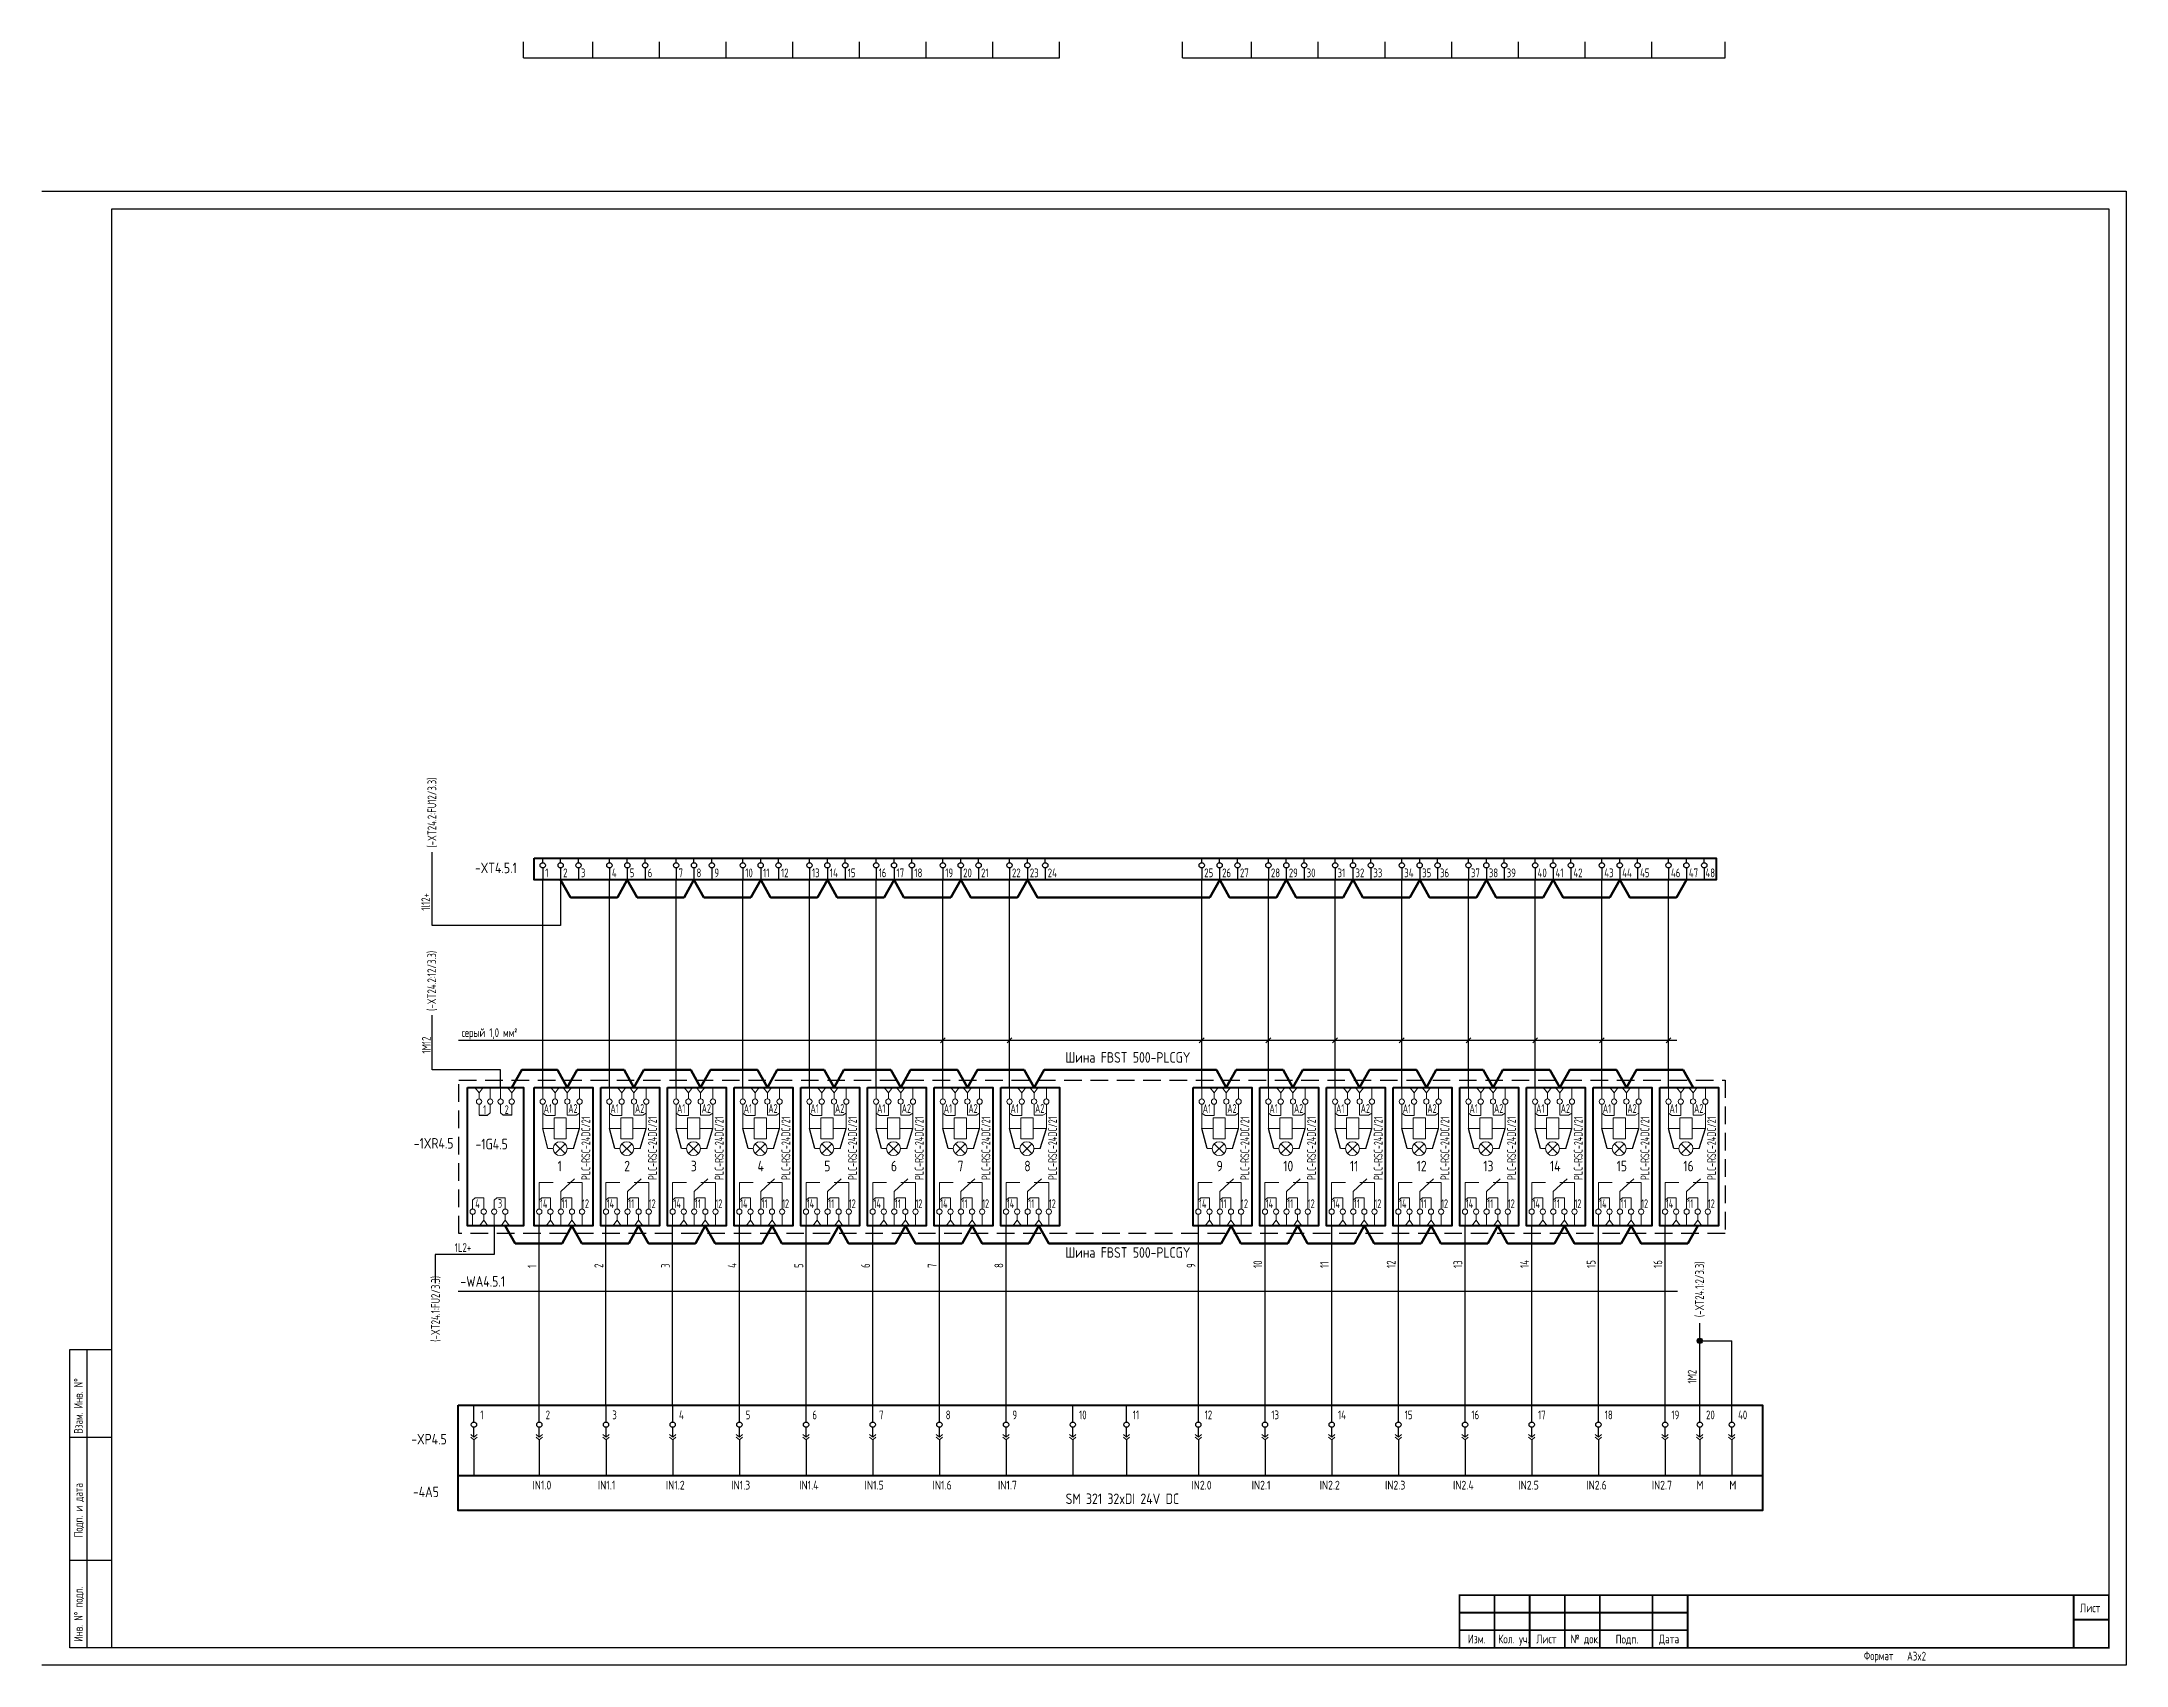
# Model space of a CAD drawing. Header units: millimetres. Extents: x 10557 to 11151, y 1581 to 2043.
import ezdxf
from ezdxf.enums import TextEntityAlignment as Align

# ---------------------------------------------------------------- set-up
doc = ezdxf.new("R2010")
doc.units = ezdxf.units.MM
for name, pattern in [('DASHED2', [0.375, 0.25, -0.125]), ('K5LT32768', [0]), ('K5LT_THIN', [0])]:
    doc.linetypes.add(name, pattern=pattern)
for name, color, linetype in [('КИА_МАРКИРОВКА', 2, 'Continuous'), ('КИА_НАКЛЕЙКИ', 1, 'Continuous'), ('ФОРМАТ', 7, 'Continuous')]:
    doc.layers.add(name, color=color, linetype=linetype)
doc.styles.add('GOST-A 3-1', font='', dxfattribs={"height": 3})
doc.styles.add('GOSTA-2.5-1', font='', dxfattribs={"width": 0.9, "height": 2.5})
doc.styles.add('ROMAND0-100', font='romand.shx')
doc.styles.add('ROMANS0-60', font='romans.shx', dxfattribs={"width": 0.6})
doc.styles.add('ROMANS0-70', font='romans.shx', dxfattribs={"width": 0.7})
doc.styles.get('GOST-A 3-1').set_extended_font_data('GOST type A')
doc.styles.get('GOSTA-2.5-1').set_extended_font_data('GOST Type AU')

# ---------------------------------------------------------------- blocks, each defined once
blk = doc.blocks.new('A$C66DD7B38')
for p, q in [((4.5, 25.21), (4.5, 30)), ((23.13, 25.21), (23.13, 30)), ((42.13, 25.21), (42.13, 30)), ((61.13, 25.21), (61.13, 30)), ((80.13, 25.21), (80.13, 30)), ((99.13, 25.21), (99.13, 30)), ((118.13, 25.21), (118.13, 30)), ((137.13, 25.21), (137.13, 30)), ((156.13, 25.21), (156.13, 30)), ((175.13, 25.21), (175.13, 30)), ((190.43, 25.21), (190.43, 30)), ((210.91, 25.21), (210.91, 30)), ((229.91, 25.21), (229.91, 30)), ((248.91, 25.21), (248.91, 30)), ((267.91, 25.21), (267.91, 30)), ((286.91, 25.21), (286.91, 30)), ((305.91, 25.21), (305.91, 30)), ((324.91, 25.21), (324.91, 30)), ((343.91, 25.21), (343.91, 30)), ((353.79, 25.21), (353.79, 30)), ((4.5, 20.89), (4.5, 23.71)), ((4.5, 20.14), (4.5, 9.97)), ((23.13, 20.89), (23.13, 23.71)), ((23.13, 20.14), (23.13, 9.97)), ((42.13, 20.89), (42.13, 23.71)), ((42.13, 20.14), (42.13, 9.97)), ((61.13, 20.89), (61.13, 23.71)), ((61.13, 20.14), (61.13, 9.97)), ((80.13, 20.89), (80.13, 23.71)), ((80.13, 20.14), (80.13, 9.97)), ((99.13, 20.89), (99.13, 23.71)), ((99.13, 20.14), (99.13, 9.97)), ((118.13, 20.89), (118.13, 23.71)), ((118.13, 20.14), (118.13, 9.97)), ((137.13, 20.89), (137.13, 23.71)), ((137.13, 20.14), (137.13, 9.97)), ((156.13, 20.89), (156.13, 23.71)), ((156.13, 20.14), (156.13, 9.97)), ((175.13, 20.89), (175.13, 23.71)), ((175.13, 20.14), (175.13, 9.97)), ((190.43, 20.89), (190.43, 23.71)), ((190.43, 20.14), (190.43, 9.97)), ((210.91, 20.89), (210.91, 23.71)), ((210.91, 20.14), (210.91, 9.97)), ((229.91, 20.89), (229.91, 23.71)), ((229.91, 20.14), (229.91, 9.97)), ((248.91, 20.89), (248.91, 23.71)), ((248.91, 20.14), (248.91, 9.97)), ((267.91, 20.89), (267.91, 23.71)), ((267.91, 20.14), (267.91, 9.97)), ((286.91, 20.89), (286.91, 23.71)), ((286.91, 20.14), (286.91, 9.97)), ((305.91, 20.89), (305.91, 23.71)), ((305.91, 20.14), (305.91, 9.97)), ((324.91, 20.89), (324.91, 23.71)), ((324.91, 20.14), (324.91, 9.97)), ((343.91, 20.89), (343.91, 23.71)), ((343.91, 20.14), (343.91, 9.97)), ((353.79, 20.89), (353.79, 23.71)), ((353.79, 20.14), (353.79, 9.97))]:
    blk.add_line(p, q)
at = {"color": 0}
for p, q in [((362.91, 25.21), (362.91, 30)), ((362.91, 20.89), (362.91, 23.71)), ((362.91, 20.14), (362.91, 9.97))]:
    blk.add_line(p, q, dxfattribs=at)
at = {"lineweight": 18}
for p, q in [((4.5, 20.89), (3.61, 21.63)), ((4.5, 20.14), (3.61, 20.89)), ((4.5, 20.89), (5.39, 21.63)), ((4.5, 20.14), (5.39, 20.89)), ((23.13, 20.89), (22.24, 21.63)), ((23.13, 20.14), (22.24, 20.89)), ((23.13, 20.89), (24.02, 21.63)), ((23.13, 20.14), (24.02, 20.89)), ((42.13, 20.89), (41.24, 21.63)), ((42.13, 20.14), (41.24, 20.89)), ((42.13, 20.89), (43.02, 21.63)), ((42.13, 20.14), (43.02, 20.89)), ((61.13, 20.89), (60.24, 21.63)), ((61.13, 20.14), (60.24, 20.89)), ((61.13, 20.89), (62.02, 21.63)), ((61.13, 20.14), (62.02, 20.89)), ((80.13, 20.89), (79.24, 21.63)), ((80.13, 20.14), (79.24, 20.89)), ((80.13, 20.89), (81.02, 21.63)), ((80.13, 20.14), (81.02, 20.89)), ((99.13, 20.89), (98.24, 21.63)), ((99.13, 20.14), (98.24, 20.89)), ((99.13, 20.89), (100.02, 21.63)), ((99.13, 20.14), (100.02, 20.89)), ((118.13, 20.89), (117.24, 21.63)), ((118.13, 20.14), (117.24, 20.89)), ((118.13, 20.89), (119.02, 21.63)), ((118.13, 20.14), (119.02, 20.89)), ((137.13, 20.89), (136.24, 21.63)), ((137.13, 20.14), (136.24, 20.89)), ((137.13, 20.89), (138.02, 21.63)), ((137.13, 20.14), (138.02, 20.89)), ((156.13, 20.89), (155.24, 21.63)), ((156.13, 20.14), (155.24, 20.89)), ((156.13, 20.89), (157.02, 21.63)), ((156.13, 20.14), (157.02, 20.89)), ((175.13, 20.89), (174.24, 21.63)), ((175.13, 20.14), (174.24, 20.89)), ((175.13, 20.89), (176.02, 21.63)), ((175.13, 20.14), (176.02, 20.89)), ((190.43, 20.89), (189.54, 21.63)), ((190.43, 20.14), (189.54, 20.89)), ((190.43, 20.89), (191.32, 21.63)), ((190.43, 20.14), (191.32, 20.89)), ((210.91, 20.89), (210.02, 21.63)), ((210.91, 20.14), (210.02, 20.89)), ((210.91, 20.89), (211.8, 21.63)), ((210.91, 20.14), (211.8, 20.89)), ((229.91, 20.89), (229.02, 21.63)), ((229.91, 20.14), (229.02, 20.89)), ((229.91, 20.89), (230.8, 21.63)), ((229.91, 20.14), (230.8, 20.89)), ((248.91, 20.89), (248.02, 21.63)), ((248.91, 20.14), (248.02, 20.89)), ((248.91, 20.89), (249.8, 21.63)), ((248.91, 20.14), (249.8, 20.89)), ((267.91, 20.89), (267.02, 21.63)), ((267.91, 20.14), (267.02, 20.89)), ((267.92, 20.89), (268.81, 21.63)), ((267.92, 20.14), (268.81, 20.89)), ((286.91, 20.89), (286.02, 21.63)), ((286.91, 20.14), (286.02, 20.89)), ((286.91, 20.89), (287.8, 21.63)), ((286.91, 20.14), (287.8, 20.89)), ((305.91, 20.89), (305.02, 21.63)), ((305.91, 20.14), (305.02, 20.89)), ((305.91, 20.89), (306.8, 21.63)), ((305.91, 20.14), (306.8, 20.89)), ((324.91, 20.89), (324.02, 21.63)), ((324.91, 20.14), (324.02, 20.89)), ((324.91, 20.89), (325.8, 21.63)), ((324.91, 20.14), (325.8, 20.89)), ((343.91, 20.89), (343.02, 21.63)), ((343.91, 20.14), (343.02, 20.89)), ((343.91, 20.89), (344.8, 21.63)), ((343.91, 20.14), (344.8, 20.89)), ((353.79, 20.89), (352.9, 21.63)), ((353.79, 20.14), (352.9, 20.89)), ((353.79, 20.89), (354.68, 21.63)), ((353.79, 20.14), (354.68, 20.89)), ((362.91, 20.89), (362.02, 21.63)), ((362.91, 20.14), (362.02, 20.89)), ((362.91, 20.89), (363.8, 21.63)), ((362.91, 20.14), (363.8, 20.89))]:
    blk.add_line(p, q, dxfattribs=at)
at = {"lineweight": 40}
blk.add_line((0, 9.97), (371.67, 9.97), dxfattribs=at)
blk.add_lwpolyline([(0, 30), (371.67, 30), (371.67, 0), (0, 0)], close=True, dxfattribs=at)
for centre in [(4.5, 24.46), (23.13, 24.46), (42.13, 24.46), (61.13, 24.46), (80.13, 24.46), (99.13, 24.46), (118.13, 24.46), (137.13, 24.46), (156.13, 24.46), (175.13, 24.46), (190.43, 24.46), (210.91, 24.46), (229.91, 24.46), (248.91, 24.46), (267.91, 24.46), (286.91, 24.46), (305.91, 24.46), (324.91, 24.46), (343.91, 24.46), (353.79, 24.46)]:
    blk.add_circle(centre, 0.75)
at = {"color": 0}
blk.add_circle((362.91, 24.46), 0.75, dxfattribs=at)
at = {"style": 'GOSTA-2.5-1', "width": 0.9}
for s, p in [('1', (6.3, 26)), ('2', (24.93, 26)), ('3', (43.93, 26)), ('4', (62.93, 26)), ('5', (81.93, 26)), ('6', (100.93, 26)), ('7', (119.93, 26)), ('8', (138.93, 26)), ('9', (157.93, 26)), ('10', (176.93, 26)), ('11', (192.23, 26)), ('12', (212.71, 26)), ('13', (231.71, 26)), ('14', (250.71, 26)), ('15', (269.71, 26)), ('16', (288.71, 26)), ('17', (307.71, 26)), ('18', (326.71, 26)), ('19', (345.71, 26)), ('20', (355.59, 26)), ('40', (364.71, 26))]:
    blk.add_text(s, height=2.5, dxfattribs=at).set_placement(p)
for s, height, style, p in [('IN1.0', 2.5, 'GOSTA-2.5-1', (21.19, 5.98)), ('IN1.1', 2.5, 'GOSTA-2.5-1', (39.82, 5.98)), ('IN1.2', 2.5, 'GOSTA-2.5-1', (59.19, 5.98)), ('IN1.3', 2.5, 'GOSTA-2.5-1', (77.82, 5.98)), ('IN1.4', 2.5, 'GOSTA-2.5-1', (97.19, 5.98)), ('IN1.5', 2.5, 'GOSTA-2.5-1', (115.82, 5.98)), ('IN1.6', 2.5, 'GOSTA-2.5-1', (135.19, 5.98)), ('IN1.7', 2.5, 'GOSTA-2.5-1', (153.82, 5.98)), ('IN2.0', 2.5, 'GOSTA-2.5-1', (208.97, 5.98)), ('IN2.1', 2.5, 'GOSTA-2.5-1', (226.12, 5.98)), ('IN2.2', 2.5, 'GOSTA-2.5-1', (245.49, 5.98)), ('IN2.3', 2.5, 'GOSTA-2.5-1', (264.12, 5.98)), ('IN2.4', 2.5, 'GOSTA-2.5-1', (283.49, 5.98)), ('IN2.5', 2.5, 'GOSTA-2.5-1', (302.12, 5.98)), ('IN2.6', 2.5, 'GOSTA-2.5-1', (321.49, 5.98)), ('IN2.7', 2.5, 'GOSTA-2.5-1', (340.12, 5.98)), ('M', 2.5, 'GOSTA-2.5-1', (352.86, 5.98)), ('M', 2.5, 'GOSTA-2.5-1', (362.23, 5.98)), ('SM 321 32xDI 24V DC', 3, 'GOST-A 3-1', (173.11, 1.85))]:
    blk.add_text(s, height=height, dxfattribs=dict(style=style)).set_placement(p)
blk = doc.blocks.new('A$C2C8C317B')
at = {"color": 0}
for p, q in [((0, 0), (0, 39.44)), ((3.94, 21.99), (2.44, 27.76)), ((11.17, 21.99), (12.94, 27.76))]:
    blk.add_line(p, q, dxfattribs=at)
at = {"linetype": 'K5LT_THIN', "lineweight": 18}
for p, q in [((2.44, 36.15), (2.44, 39.44)), ((5.94, 37.86), (4.75, 39.44)), ((5.94, 37.86), (7.14, 39.44)), ((5.94, 36.15), (5.94, 37.86)), ((9.44, 37.88), (8.25, 39.45)), ((9.44, 37.88), (10.64, 39.45)), ((9.44, 36.17), (9.44, 37.88)), ((12.94, 36.15), (12.94, 39.44)), ((2.44, 34.65), (2.44, 27.76)), ((3.42, 31.48), (2.44, 32.07)), ((5.94, 31.48), (3.42, 31.48)), ((9.16, 30.76), (5.66, 30.76)), ((5.66, 30.76), (5.66, 24.76)), ((5.94, 34.65), (5.94, 31.48)), ((9.16, 24.76), (9.16, 30.76)), ((9.44, 34.67), (9.44, 31.52)), ((9.44, 31.52), (11.97, 31.52)), ((11.97, 31.52), (12.94, 32.12)), ((12.94, 34.65), (12.94, 27.76)), ((5.66, 27.76), (2.44, 27.76)), ((5.66, 24.76), (9.16, 24.76)), ((9.16, 27.76), (12.94, 27.76)), ((1.46, 4.79), (1.46, 12.35)), ((5.38, 12.35), (1.46, 12.35)), ((7.61, 9.79), (11.52, 13.36)), ((13.65, 12.35), (9.5, 12.35)), ((13.65, 12.35), (13.65, 4.79)), ((2.22, 7.93), (1.46, 7.29)), ((4.63, 7.93), (2.22, 7.93)), ((4.63, 4.79), (4.63, 7.93)), ((7.61, 4.79), (7.61, 9.79)), ((8.36, 7.93), (7.61, 7.29)), ((10.77, 7.93), (8.36, 7.93)), ((10.77, 4.79), (10.77, 7.93)), ((1.46, 3.29), (1.46, 0)), ((4.63, 1.58), (3.43, 0)), ((4.63, 3.29), (4.63, 1.58)), ((4.63, 1.58), (5.82, 0)), ((7.61, 3.29), (7.61, 0)), ((10.77, 1.58), (9.58, 0)), ((10.77, 3.29), (10.77, 1.58)), ((10.77, 1.58), (11.97, 0)), ((13.65, 3.29), (13.65, 0))]:
    blk.add_line(p, q, dxfattribs=at)
at = {"color": 0, "lineweight": 20}
for p, q in [((5.43, 21.99), (3.94, 21.99)), ((6.01, 23.39), (8.81, 20.59)), ((8.81, 23.39), (6.01, 20.59)), ((9.39, 21.99), (11.17, 21.99))]:
    blk.add_line(p, q, dxfattribs=at)
at = {"lineweight": 40}
blk.add_lwpolyline([(0, 39.44), (16.69, 39.44), (16.69, 0), (0, 0)], close=True, dxfattribs=at)
at = {"color": 0, "lineweight": 20}
blk.add_circle((7.41, 21.99), 1.98, dxfattribs=at)
at = {"linetype": 'K5LT32768', "lineweight": 18}
for centre, start, end in [((2.44, 35.4), 0, 180), ((5.94, 35.4), 0, 180), ((9.44, 35.42), 0, 180), ((12.94, 35.4), 0, 180), ((2.44, 35.4), 180, 0), ((5.94, 35.4), 180, 0), ((9.44, 35.42), 180, 0), ((12.94, 35.4), 180, 0), ((1.46, 4.04), 0, 180), ((1.46, 4.04), 180, 0), ((4.63, 4.04), 0, 180), ((4.63, 4.04), 180, 0), ((7.61, 4.04), 0, 180), ((7.61, 4.04), 180, 0), ((10.77, 4.04), 0, 180), ((10.77, 4.04), 180, 0), ((13.65, 4.04), 0, 180), ((13.65, 4.04), 180, 0)]:
    blk.add_arc(centre, 0.75, start, end, dxfattribs=at)
at = {"style": 'GOSTA-2.5-1', "width": 0.8}
for s, p in [('A1', (2.73, 32.17)), ('A2', (9.73, 32.19)), ('14', (1.68, 5.05)), ('11', (7.82, 5.05)), ('12', (13.64, 5.05))]:
    blk.add_text(s, height=2.5, dxfattribs=at).set_placement(p)
blk.add_text('PLC-RSC-24DC/21', height=2.5, rotation=90, dxfattribs=at).set_placement((15.97, 13.05))
blk = doc.blocks.new('A$C27D72B89')
at = {"linetype": 'K5LT_THIN', "lineweight": 18}
for p, q in [((3.3, 37.86), (2.11, 39.44)), ((3.3, 37.86), (4.5, 39.44)), ((3.3, 36.15), (3.3, 37.86)), ((6.47, 36.15), (6.47, 39.44)), ((9.44, 36.15), (9.44, 39.44)), ((12.61, 37.86), (11.41, 39.44)), ((12.61, 37.86), (13.8, 39.44)), ((12.61, 36.15), (12.61, 37.86)), ((3.3, 34.65), (3.3, 31.51)), ((5.71, 31.51), (6.47, 32.15)), ((6.47, 34.65), (6.47, 32.15)), ((9.44, 34.65), (9.44, 32.15)), ((10.2, 31.51), (9.44, 32.15)), ((12.61, 34.65), (12.61, 31.51)), ((2.22, 7.93), (1.47, 7.29)), ((1.47, 4.79), (1.47, 7.29)), ((4.63, 7.93), (2.22, 7.93)), ((4.63, 4.79), (4.63, 7.93)), ((8.36, 7.93), (7.61, 7.29)), ((7.61, 4.79), (7.61, 7.29)), ((10.77, 7.93), (8.36, 7.93)), ((10.77, 4.79), (10.77, 7.93)), ((1.47, 3.29), (1.47, 0)), ((4.63, 1.58), (3.44, 0)), ((4.63, 3.29), (4.63, 1.58)), ((4.63, 1.58), (5.83, 0)), ((7.61, 3.29), (7.61, 0)), ((10.77, 1.58), (9.58, 0)), ((10.77, 3.29), (10.77, 1.58)), ((10.77, 1.58), (11.97, 0))]:
    blk.add_line(p, q, dxfattribs=at)
at = {"color": 0}
for p, q in [((3.3, 31.51), (5.71, 31.51)), ((12.61, 31.51), (10.2, 31.51))]:
    blk.add_line(p, q, dxfattribs=at)
at = {"lineweight": 40}
blk.add_lwpolyline([(0, 39.44), (16, 39.44), (16, 0), (0, 0)], close=True, dxfattribs=at)
at = {"linetype": 'K5LT32768', "lineweight": 18}
for centre, start, end in [((3.3, 35.4), 0, 180), ((6.47, 35.4), 0, 180), ((9.44, 35.4), 0, 180), ((12.61, 35.4), 0, 180), ((3.3, 35.4), 180, 0), ((6.47, 35.4), 180, 0), ((9.44, 35.4), 180, 0), ((12.61, 35.4), 180, 0), ((1.47, 4.04), 0, 180), ((1.47, 4.04), 180, 0), ((4.63, 4.04), 0, 180), ((4.63, 4.04), 180, 0), ((7.61, 4.04), 0, 180), ((7.61, 4.04), 180, 0), ((10.77, 4.04), 0, 180), ((10.77, 4.04), 180, 0)]:
    blk.add_arc(centre, 0.75, start, end, dxfattribs=at)
at = {"style": 'GOSTA-2.5-1', "width": 0.8}
for s, p in [('1', (4.47, 31.87)), ('2', (10.6, 31.87)), ('4', (2.23, 5.06)), ('3', (8.69, 5.12))]:
    blk.add_text(s, height=2.5, dxfattribs=at).set_placement(p)
blk = doc.blocks.new('A$C2EC3666A')
h = blk.add_hatch(color=7)
h.dxf.hatch_style = 1
edge = h.paths.add_edge_path()
edge.add_arc((0, 0), 0.75, 0, 360)
at = {"color": 0}
blk.add_circle((0, 0), 0.75, dxfattribs=at)
blk = doc.blocks.new('A$C6A6D7164')
at = {"color": 0}
for p, q in [((-5.1, 17.91), (-5.1, 19.16)), ((0, 17.91), (0, 19.16)), ((5.1, 17.91), (5.1, 19.16)), ((13.9, 17.91), (13.9, 19.16)), ((19, 17.91), (19, 19.16)), ((24.1, 17.91), (24.1, 19.16)), ((32.9, 17.91), (32.9, 19.16)), ((38, 17.91), (38, 19.16)), ((43.1, 17.91), (43.1, 19.16)), ((51.9, 17.91), (51.9, 19.16)), ((57, 17.91), (57, 19.16)), ((62.1, 17.91), (62.1, 19.16)), ((70.9, 17.91), (70.9, 19.16)), ((76, 17.91), (76, 19.16)), ((81.1, 17.91), (81.1, 19.16)), ((89.9, 17.91), (89.9, 19.16)), ((95, 17.91), (95, 19.16)), ((100.1, 17.91), (100.1, 19.16)), ((108.9, 17.91), (108.9, 19.16)), ((114, 17.91), (114, 19.16)), ((119.1, 17.91), (119.1, 19.16)), ((127.9, 17.91), (127.9, 19.16)), ((133, 17.91), (133, 19.16)), ((138.1, 17.91), (138.1, 19.16)), ((182.68, 17.91), (182.68, 19.16)), ((187.78, 17.91), (187.78, 19.16)), ((192.88, 17.91), (192.88, 19.16)), ((201.68, 17.91), (201.68, 19.16)), ((206.78, 17.91), (206.78, 19.16)), ((211.88, 17.91), (211.88, 19.16)), ((220.68, 17.91), (220.68, 19.16)), ((225.78, 17.91), (225.78, 19.16)), ((230.88, 17.91), (230.88, 19.16)), ((239.68, 17.91), (239.68, 19.16)), ((244.78, 17.91), (244.78, 19.16)), ((249.88, 17.91), (249.88, 19.16)), ((258.68, 17.91), (258.68, 19.16)), ((263.78, 17.91), (263.78, 19.16)), ((268.88, 17.91), (268.88, 19.16)), ((277.68, 17.91), (277.68, 19.16)), ((282.78, 17.91), (282.78, 19.16)), ((287.88, 17.91), (287.88, 19.16)), ((296.68, 17.91), (296.68, 19.16)), ((301.78, 17.91), (301.78, 19.16)), ((306.88, 17.91), (306.88, 19.16)), ((315.68, 17.91), (315.68, 19.16)), ((320.78, 17.91), (320.78, 19.16)), ((325.88, 17.91), (325.88, 19.16)), ((-5.1, 16.41), (-5.1, 12.99)), ((0, 16.41), (0, 12.99)), ((5.1, 16.41), (5.1, 12.99)), ((13.9, 16.41), (13.9, 12.99)), ((19, 16.41), (19, 12.99)), ((24.1, 16.41), (24.1, 12.99)), ((32.9, 16.41), (32.9, 12.99)), ((38, 16.41), (38, 12.99)), ((43.1, 16.41), (43.1, 12.99)), ((51.9, 16.41), (51.9, 12.99)), ((57, 16.41), (57, 12.99)), ((62.1, 16.41), (62.1, 12.99)), ((70.9, 16.41), (70.9, 12.99)), ((76, 16.41), (76, 12.99)), ((81.1, 16.41), (81.1, 12.99)), ((89.9, 16.41), (89.9, 12.99)), ((95, 16.41), (95, 12.99)), ((100.1, 16.41), (100.1, 12.99)), ((108.9, 16.41), (108.9, 12.99)), ((114, 16.41), (114, 12.99)), ((119.1, 16.41), (119.1, 12.99)), ((127.9, 16.41), (127.9, 12.99)), ((133, 16.41), (133, 12.99)), ((138.1, 16.41), (138.1, 12.99)), ((182.68, 16.41), (182.68, 12.99)), ((187.78, 16.41), (187.78, 12.99)), ((192.88, 16.41), (192.88, 12.99)), ((201.68, 16.41), (201.68, 12.99)), ((206.78, 16.41), (206.78, 12.99)), ((211.88, 16.41), (211.88, 12.99)), ((220.68, 16.41), (220.68, 12.99)), ((225.78, 16.41), (225.78, 12.99)), ((230.88, 16.41), (230.88, 12.99)), ((239.68, 16.41), (239.68, 12.99)), ((244.78, 16.41), (244.78, 12.99)), ((249.88, 16.41), (249.88, 12.99)), ((258.68, 16.41), (258.68, 12.99)), ((263.78, 16.41), (263.78, 12.99)), ((268.88, 16.41), (268.88, 12.99)), ((277.68, 16.41), (277.68, 12.99)), ((282.78, 16.41), (282.78, 12.99)), ((287.88, 16.41), (287.88, 12.99)), ((296.68, 16.41), (296.68, 12.99)), ((301.78, 16.41), (301.78, 12.99)), ((306.88, 16.41), (306.88, 12.99)), ((315.68, 16.41), (315.68, 12.99)), ((320.78, 16.41), (320.78, 12.99)), ((325.88, 16.41), (325.88, 12.99))]:
    blk.add_line(p, q, dxfattribs=at)
at = {"color": 0, "lineweight": 40}
blk.add_lwpolyline([(-7.54, 19.16), (329.24, 19.16), (329.24, 12.99), (-7.54, 12.99)], close=True, dxfattribs=at)
at = {"color": 0}
for centre in [(-5.1, 17.16), (0, 17.16), (5.1, 17.16), (13.9, 17.16), (19, 17.16), (24.1, 17.16), (32.9, 17.16), (38, 17.16), (43.1, 17.16), (51.9, 17.16), (57, 17.16), (62.1, 17.16), (70.9, 17.16), (76, 17.16), (81.1, 17.16), (89.9, 17.16), (95, 17.16), (100.1, 17.16), (108.9, 17.16), (114, 17.16), (119.1, 17.16), (127.9, 17.16), (133, 17.16), (138.1, 17.16), (182.68, 17.16), (187.78, 17.16), (192.88, 17.16), (201.68, 17.16), (206.78, 17.16), (211.88, 17.16), (220.68, 17.16), (225.78, 17.16), (230.88, 17.16), (239.68, 17.16), (244.78, 17.16), (249.88, 17.16), (258.68, 17.16), (263.78, 17.16), (268.88, 17.16), (277.68, 17.16), (282.78, 17.16), (287.88, 17.16), (296.68, 17.16), (301.78, 17.16), (306.88, 17.16), (315.68, 17.16), (320.78, 17.16), (325.88, 17.16)]:
    blk.add_circle(centre, 0.75, dxfattribs=at)
at = {"style": 'GOSTA-2.5-1', "width": 0.9}
for s, p in [('1', (-4.39, 13.76)), ('2', (0.71, 13.76)), ('3', (5.8, 13.76)), ('4', (14.61, 13.76)), ('5', (19.71, 13.76)), ('6', (24.8, 13.76)), ('7', (33.61, 13.76)), ('8', (38.71, 13.76)), ('9', (43.8, 13.76)), ('10', (52.61, 13.76)), ('11', (57.71, 13.76)), ('12', (62.8, 13.76)), ('13', (71.61, 13.76)), ('14', (76.71, 13.76)), ('15', (81.8, 13.76)), ('16', (90.61, 13.76)), ('17', (95.71, 13.76)), ('18', (100.8, 13.76)), ('19', (109.61, 13.76)), ('20', (114.71, 13.76)), ('21', (119.8, 13.76)), ('22', (128.61, 13.76)), ('23', (133.71, 13.76)), ('24', (138.8, 13.76)), ('25', (183.39, 13.76)), ('26', (188.49, 13.76)), ('27', (193.58, 13.76)), ('28', (202.39, 13.76)), ('29', (207.49, 13.76)), ('30', (212.58, 13.76)), ('31', (221.39, 13.76)), ('32', (226.49, 13.76)), ('33', (231.58, 13.76)), ('34', (240.39, 13.76)), ('35', (245.49, 13.76)), ('36', (250.58, 13.76)), ('37', (259.39, 13.76)), ('38', (264.49, 13.76)), ('39', (269.58, 13.76)), ('40', (278.39, 13.76)), ('41', (283.49, 13.76)), ('42', (288.58, 13.76)), ('43', (297.39, 13.76)), ('44', (302.49, 13.76)), ('45', (307.58, 13.76)), ('46', (316.39, 13.76)), ('47', (321.49, 13.76)), ('48', (326.22, 13.76))]:
    blk.add_text(s, height=2.5, dxfattribs=at).set_placement(p)
blk = doc.blocks.new('DIF')
at = {"color": 1}
for p, q in [((137.33, 37.99), (137.33, 42.61)), ((157.02, 37.99), (157.02, 42.61)), ((176.02, 37.99), (176.02, 42.61)), ((195.02, 37.99), (195.02, 42.61)), ((214.02, 37.99), (214.02, 42.61)), ((233.02, 37.99), (233.02, 42.61)), ((252.02, 37.99), (252.02, 42.61)), ((271.02, 37.99), (271.02, 42.61)), ((290.02, 37.99), (290.02, 42.61)), ((325.09, 37.99), (325.09, 42.61)), ((344.76, 37.99), (344.76, 42.61)), ((363.76, 37.99), (363.76, 42.61)), ((382.81, 37.99), (382.81, 42.61)), ((401.81, 37.99), (401.81, 42.61)), ((420.81, 37.99), (420.81, 42.61)), ((439.81, 37.99), (439.81, 42.61)), ((458.81, 37.99), (458.81, 42.61)), ((479.7, 37.99), (479.7, 42.61)), ((137.33, 37.99), (177.33, 37.99)), ((177.33, 37.99), (217.33, 37.99)), ((217.33, 37.99), (257.33, 37.99)), ((257.33, 37.99), (290.02, 37.99)), ((325.09, 37.99), (365.09, 37.99)), ((365.09, 37.99), (405.09, 37.99)), ((405.09, 37.99), (445.09, 37.99)), ((445.09, 37.99), (479.7, 37.99)), ((111.31, -209.22), (111.31, -188.27)), ((147.87, -196.23), (147.87, -209.22)), ((147.87, -209.22), (111.31, -209.22)), ((112.12, -302.96), (112.12, -311.13))]:
    blk.add_line(p, q, dxfattribs=at)
for p, q in [((0, 0), (594, 0)), ((594, 0), (594, -420)), ((20, -5), (589, -5)), ((20, -415), (20, -5)), ((589, -5), (589, -415)), ((142.77, -255.34), (142.77, -196.23)), ((161.77, -255.34), (161.77, -196.23)), ((180.77, -255.34), (180.77, -196.23)), ((199.77, -255.34), (199.77, -196.23)), ((218.77, -255.34), (218.77, -196.23)), ((237.77, -255.34), (237.77, -196.23)), ((256.77, -255.34), (256.77, -196.23)), ((275.77, -255.34), (275.77, -196.23)), ((330.55, -255.34), (330.55, -196.23)), ((349.55, -255.34), (349.55, -196.23)), ((368.55, -255.34), (368.55, -196.23)), ((387.55, -255.34), (387.55, -196.23)), ((406.55, -255.34), (406.55, -196.23)), ((425.55, -255.34), (425.55, -196.23)), ((444.55, -255.34), (444.55, -196.23)), ((463.55, -255.34), (463.55, -196.23)), ((465.91, -241.93), (118.74, -241.93)), ((256.07, -242.64), (257.48, -241.23)), ((275.07, -242.64), (276.48, -241.23)), ((329.85, -242.64), (331.26, -241.23)), ((348.85, -242.64), (350.26, -241.23)), ((367.85, -242.64), (369.26, -241.23)), ((386.85, -242.64), (388.26, -241.23)), ((405.85, -242.64), (407.26, -241.23)), ((424.85, -242.64), (426.26, -241.23)), ((443.85, -242.64), (445.26, -241.23)), ((462.85, -242.64), (464.26, -241.23)), ((141.79, -345.9), (141.79, -294.78)), ((160.79, -345.9), (160.79, -294.78)), ((179.79, -345.9), (179.79, -294.78)), ((198.79, -345.9), (198.79, -294.78)), ((217.79, -345.9), (217.79, -294.78)), ((236.79, -345.9), (236.79, -294.78)), ((255.79, -345.9), (255.79, -294.78)), ((274.79, -345.9), (274.79, -294.78)), ((329.58, -345.9), (329.58, -294.78)), ((348.58, -345.9), (348.58, -294.78)), ((367.58, -345.9), (367.58, -294.78)), ((386.58, -345.9), (386.58, -294.78)), ((405.58, -345.9), (405.58, -294.78)), ((424.58, -345.9), (424.58, -294.78)), ((443.58, -345.9), (443.58, -294.78)), ((462.58, -345.9), (462.58, -294.78)), ((118.67, -313.41), (466.14, -313.41)), ((8, -415), (8, -330)), ((8, -330), (20, -330)), ((13, -415), (13, -330)), ((8, -355), (20, -355)), ((8, -390), (20, -390)), ((13, -390), (20, -390)), ((20, -415), (8, -415)), ((589, -415), (20, -415)), ((594, -420), (0, -420))]:
    blk.add_line(p, q)
at = {"color": 4}
for p, q in [((111.31, -250.34), (111.31, -234.76)), ((130.77, -250.34), (111.31, -250.34)), ((130.77, -255.34), (130.77, -250.34)), ((472.46, -345.9), (472.46, -322.5)), ((472.46, -327.55), (481.58, -327.55)), ((481.58, -345.95), (481.58, -327.55))]:
    blk.add_line(p, q, dxfattribs=at)
at = {"color": 1, "lineweight": 50}
for points in [[(147.87, -196.23), (150.71, -201.23), (164.03, -201.23), (166.87, -196.23)], [(166.87, -196.23), (169.71, -201.23), (183.03, -201.23), (185.87, -196.23)], [(185.87, -196.23), (188.71, -201.23), (202.03, -201.23), (204.87, -196.23)], [(204.87, -196.23), (207.71, -201.23), (221.03, -201.23), (223.87, -196.23)], [(223.87, -196.23), (226.71, -201.23), (240.03, -201.23), (242.87, -196.23)], [(242.87, -196.23), (245.71, -201.23), (259.03, -201.23), (261.87, -196.23)], [(261.87, -196.23), (264.71, -201.23), (278.03, -201.23), (280.87, -196.23)], [(280.87, -196.23), (283.71, -201.23), (332.82, -201.23), (335.66, -196.23)], [(335.66, -196.23), (338.49, -201.23), (351.81, -201.23), (354.65, -196.23)], [(354.66, -196.23), (357.49, -201.23), (370.81, -201.23), (373.65, -196.23)], [(373.66, -196.23), (376.49, -201.23), (389.81, -201.23), (392.65, -196.23)], [(392.66, -196.23), (395.49, -201.23), (408.81, -201.23), (411.65, -196.23)], [(411.66, -196.23), (414.49, -201.23), (427.81, -201.23), (430.65, -196.23)], [(430.66, -196.23), (433.49, -201.23), (446.81, -201.23), (449.65, -196.23)], [(449.66, -196.23), (452.49, -201.23), (465.81, -201.23), (468.65, -196.23)], [(151.1, -294.78), (148.26, -299.78), (134.94, -299.78), (132.1, -294.78)], [(170.1, -294.78), (167.26, -299.78), (153.94, -299.78), (151.1, -294.78)], [(189.1, -294.78), (186.26, -299.78), (172.94, -299.78), (170.1, -294.78)], [(208.1, -294.78), (205.26, -299.78), (191.94, -299.78), (189.1, -294.78)], [(227.1, -294.78), (224.26, -299.78), (210.94, -299.78), (208.1, -294.78)], [(246.1, -294.78), (243.26, -299.78), (229.94, -299.78), (227.1, -294.78)], [(265.1, -294.78), (262.26, -299.78), (248.94, -299.78), (246.1, -294.78)], [(284.1, -294.78), (281.26, -299.78), (267.94, -299.78), (265.1, -294.78)], [(338.89, -294.78), (336.05, -299.78), (286.94, -299.78), (284.1, -294.78)], [(357.88, -294.78), (355.04, -299.78), (341.72, -299.78), (338.89, -294.78)], [(376.88, -294.78), (374.04, -299.78), (360.72, -299.78), (357.89, -294.78)], [(395.88, -294.78), (393.04, -299.78), (379.72, -299.78), (376.89, -294.78)], [(414.88, -294.78), (412.04, -299.78), (398.72, -299.78), (395.89, -294.78)], [(433.88, -294.78), (431.04, -299.78), (417.72, -299.78), (414.89, -294.78)], [(452.88, -294.78), (450.04, -299.78), (436.72, -299.78), (433.89, -294.78)], [(471.88, -294.78), (469.04, -299.78), (455.72, -299.78), (452.89, -294.78)]]:
    blk.add_lwpolyline(points, dxfattribs=at)
at = {"linetype": 'DASHED2', "ltscale": 20}
blk.add_lwpolyline([(118.87, -253.3), (479.7, -253.3), (479.7, -296.94), (118.87, -296.94)], close=True, dxfattribs=at)
at = {"color": 4, "lineweight": 50}
for points in [[(149.77, -255.34), (146.93, -250.34), (136.78, -250.34), (133.94, -255.34)], [(168.77, -255.34), (165.93, -250.34), (152.61, -250.34), (149.77, -255.34)], [(187.77, -255.34), (184.93, -250.34), (171.61, -250.34), (168.77, -255.34)], [(206.77, -255.34), (203.93, -250.34), (190.61, -250.34), (187.77, -255.34)], [(225.77, -255.34), (222.93, -250.34), (209.61, -250.34), (206.77, -255.34)], [(244.77, -255.34), (241.93, -250.34), (228.61, -250.34), (225.77, -255.34)], [(263.77, -255.34), (260.93, -250.34), (247.61, -250.34), (244.77, -255.34)], [(282.77, -255.34), (279.93, -250.34), (266.61, -250.34), (263.77, -255.34)], [(337.55, -255.34), (334.72, -250.34), (285.61, -250.34), (282.77, -255.34)], [(356.55, -255.34), (353.72, -250.34), (340.39, -250.34), (337.55, -255.34)], [(375.55, -255.34), (372.72, -250.34), (359.39, -250.34), (356.55, -255.34)], [(394.55, -255.34), (391.72, -250.34), (378.39, -250.34), (375.55, -255.34)], [(413.55, -255.34), (410.72, -250.34), (397.39, -250.34), (394.55, -255.34)], [(432.55, -255.34), (429.72, -250.34), (416.39, -250.34), (413.55, -255.34)], [(451.55, -255.34), (448.72, -250.34), (435.39, -250.34), (432.55, -255.34)], [(470.55, -255.34), (467.72, -250.34), (454.39, -250.34), (451.55, -255.34)]]:
    blk.add_lwpolyline(points, dxfattribs=at)
at = {"color": 1}
blk.add_lwpolyline([(128.94, -294.78), (128.94, -302.96), (112.12, -302.96)], dxfattribs=at)
at = {"layer": 'ФОРМАТ'}
blk.add_line((404, -400), (469, -400), dxfattribs=at)
at = {"layer": 'ФОРМАТ', "const_width": 0.5}
blk.add_lwpolyline([(404, -400), (404, -415), (589, -415), (589, -400)], close=True, dxfattribs=at)
for points in [[(414, -400), (414, -415)], [(424, -400), (424, -415)], [(434, -400), (434, -415)], [(444, -400), (444, -415)], [(459, -400), (459, -415)], [(469, -400), (469, -415)], [(579, -400), (579, -415)], [(404, -405), (469, -405)], [(404, -410), (469, -410)], [(579, -407), (589, -407)]]:
    blk.add_lwpolyline(points, dxfattribs=at)
for name, p in [('A$C6A6D7164', (147.87, -209.22)), ('A$C27D72B89', (121.33, -294.78)), ('A$C2C8C317B', (140.33, -294.78)), ('A$C2C8C317B', (159.33, -294.78)), ('A$C2C8C317B', (178.33, -294.78)), ('A$C2C8C317B', (197.33, -294.78)), ('A$C2C8C317B', (216.33, -294.78)), ('A$C2C8C317B', (235.33, -294.78)), ('A$C2C8C317B', (254.33, -294.78)), ('A$C2C8C317B', (273.33, -294.78)), ('A$C2C8C317B', (328.11, -294.78)), ('A$C2C8C317B', (347.11, -294.78)), ('A$C2C8C317B', (366.11, -294.78)), ('A$C2C8C317B', (385.11, -294.78)), ('A$C2C8C317B', (404.11, -294.78)), ('A$C2C8C317B', (423.11, -294.78)), ('A$C2C8C317B', (442.11, -294.78)), ('A$C2C8C317B', (461.11, -294.78)), ('A$C66DD7B38', (118.67, -375.9))]:
    blk.add_blockref(name, p)
at = {"color": 0}
blk.add_blockref('A$C2EC3666A', (472.46, -327.55), dxfattribs=at)
for s, style, width, p in [('серый 1,0 мм²', 'GOSTA-2.5-1', 0.9, (119.68, -240.98)), ('Формат', 'ROMANS0-70', 0.7, (519.23, -418.55))]:
    blk.add_text(s, height=2.5, dxfattribs=dict(style=style, width=width)).set_placement(p)
at = {"style": 'GOST-A 3-1'}
for s, p in [('Шина FBST 500-PLCGY', (291.7, -248.29)), ('1', (146.98, -279.25)), ('2', (165.98, -279.25)), ('3', (184.98, -279.25)), ('4', (203.98, -279.25)), ('5', (222.98, -279.25)), ('6', (241.98, -279.25)), ('7', (260.98, -279.25)), ('8', (279.98, -279.25)), ('9', (334.76, -279.25)), ('10', (353.76, -279.25)), ('11', (372.76, -279.25)), ('12', (391.76, -279.25)), ('13', (410.76, -279.25)), ('14', (429.76, -279.25)), ('15', (448.76, -279.25)), ('16', (467.76, -279.25)), ('Шина FBST 500-PLCGY', (291.7, -303.87))]:
    blk.add_text(s, height=3, dxfattribs=at).set_placement(p)
at = {"style": 'GOSTA-2.5-1', "width": 0.9}
for s, p in [('1', (140.99, -306.78)), ('2', (159.99, -306.78)), ('3', (178.99, -306.78)), ('4', (197.99, -306.78)), ('5', (216.99, -306.78)), ('6', (235.99, -306.78)), ('7', (254.99, -306.78)), ('8', (273.99, -306.78)), ('9', (328.77, -306.78)), ('10', (347.77, -306.78)), ('11', (366.77, -306.78)), ('12', (385.77, -306.78)), ('13', (404.77, -306.78)), ('14', (423.77, -306.78)), ('15', (442.77, -306.78)), ('16', (461.77, -306.78))]:
    blk.add_text(s, height=2.5, rotation=90, dxfattribs=at).set_placement(p)
at = {"style": 'ROMANS0-70', "width": 0.7}
for s, p in [('Взам. Инв. N%%d', (12.46, -354)), ('Подп. и дата', (12.46, -383.53)), ('Инв. N%%d подл.', (12.46, -413.3))]:
    blk.add_text(s, height=2.5, rotation=90, dxfattribs=at).set_placement(p, align=Align.BOTTOM_LEFT)
at = {"style": 'GOST-A 3-1'}
blk.add_attdef('NUM', (363.83, 55.04), '', height=100, dxfattribs=at)
at = {"style": 'GOSTA-2.5-1', "width": 0.9}
blk.add_attdef('UPLINK+', text='', height=2.5, rotation=90, dxfattribs=at).set_placement((111.36, -185.16), align=Align.MIDDLE_LEFT)
for tag, p in [('UPLINK-', (111.35, -212.39)), ('DOWNLINK-', (472.52, -299.67)), ('DOWNLINK+', (112.1, -314.54))]:
    blk.add_attdef(tag, text='', height=2.5, rotation=90, dxfattribs=at).set_placement(p, align=Align.MIDDLE_RIGHT)
at = {"style": 'ROMANS0-70', "width": 0.7, "flags": 12}
for tag, p in [('ZINVN', (16.5, -342.5)), ('INVN', (16.5, -402.5))]:
    blk.add_attdef(tag, text='', height=3, rotation=90, dxfattribs=at).set_placement(p, align=Align.MIDDLE_CENTER)
at = {"style": 'GOST-A 3-1'}
blk.add_attdef('XP', text='', height=3, dxfattribs=at).set_placement((110.06, -355.39), align=Align.MIDDLE_RIGHT)
at = {"style": 'ROMAND0-100', "width": 0.85, "flags": 8}
blk.add_attdef('TITLE', text='', height=3.9, dxfattribs=at).set_placement((525.72, -407.35), align=Align.MIDDLE_CENTER)
at = {"ltscale": 100, "style": 'ROMANS0-70', "width": 0.7, "flags": 12}
blk.add_attdef('A3X2', text='', height=2.5, dxfattribs=at).set_placement((531.53, -419.39), align=Align.BOTTOM_LEFT)
at = {"layer": 'КИА_МАРКИРОВКА', "style": 'GOSTA-2.5-1', "width": 0.9}
for tag, p in [('UPCABLE+', (110.69, -204.97)), ('CABLE14', (424.17, -229)), ('CABLE1', (141.31, -229)), ('CABLE2', (160.35, -229)), ('CABLE3', (179.39, -229)), ('CABLE4', (198.42, -229)), ('CABLE5', (217.46, -229)), ('CABLE6', (236.42, -229)), ('CABLE7', (255.29, -229)), ('CABLE8', (274.33, -229)), ('CABLE9', (329.11, -229)), ('CABLE10', (348.16, -229)), ('CABLE11', (367.25, -229)), ('CABLE12', (386.21, -229)), ('CABLE13', (405.08, -229)), ('CABLE15', (443.13, -229)), ('CABLE16', (462.17, -229)), ('UPCABLE-', (110.86, -245.68)), ('DOWNCABLE-', (471.53, -339.71))]:
    blk.add_attdef(tag, p, '', height=2.5, rotation=90, dxfattribs=at)
blk.add_attdef('DOWNCABLE+', (117.7, -302.22), '', height=2.5, dxfattribs=at)
at = {"layer": 'КИА_МАРКИРОВКА', "style": 'GOST-A 3-1'}
blk.add_attdef('WA', (119.32, -312.12), '', height=3, dxfattribs=at)
at = {"layer": 'КИА_НАКЛЕЙКИ', "style": 'GOST-A 3-1'}
for tag, p in [('XT', (123.44, -194.3)), ('XR', (106.02, -272.77)), ('G', (123.61, -272.99))]:
    blk.add_attdef(tag, p, '', height=3, dxfattribs=at)
blk.add_attdef('4A', text='', height=3, dxfattribs=at).set_placement((109.77, -371.05), align=Align.MIDDLE_RIGHT)
at = {"layer": 'ФОРМАТ', "style": 'GOSTA-2.5-1', "width": 0.95}
for s, p in [('Лист', (580.83, -405.64)), ('Изм.', (406.37, -414.5)), ('Кол. уч.', (415.04, -414.5)), ('Лист', (425.87, -414.5)), ('№ док.', (435.62, -414.5)), ('Подп.', (448.5, -414.56)), ('Дата', (460.83, -414.5))]:
    blk.add_text(s, height=2.5, dxfattribs=at).set_placement(p, align=Align.BOTTOM_LEFT)
at = {"layer": 'ФОРМАТ', "flags": 8}
for tag, style, width, p in [('R2', 'ROMANS0-70', 0.7, (404.6, -405)), ('QTY2', 'ROMANS0-70', 0.65, (414.72, -404.71)), ('SH2', 'ROMANS0-70', 0.7, (424.7, -405)), ('ND2', 'ROMANS0-60', 0.6, (434.66, -405)), ('SIGN2', 'ROMANS0-70', 0.7, (444.7, -405)), ('DATE2', 'ROMANS0-70', 0.43, (459.6, -405)), ('R1', 'ROMANS0-70', 0.7, (404.6, -410)), ('QTY1', 'ROMANS0-70', 0.65, (414.72, -409.71)), ('SH1', 'ROMANS0-70', 0.7, (424.7, -410)), ('ND1', 'ROMANS0-60', 0.6, (434.66, -410)), ('SIGN1', 'ROMANS0-70', 0.7, (444.7, -410)), ('DATE1', 'ROMANS0-70', 0.43, (459.6, -410))]:
    blk.add_attdef(tag, text='', height=3, dxfattribs=dict(at, style=style, width=width)).set_placement(p, align=Align.BOTTOM_LEFT)
at = {"layer": 'ФОРМАТ', "style": 'ROMANS0-70', "width": 0.7, "flags": 8}
blk.add_attdef('SH', text='', height=3, dxfattribs=at).set_placement((583.84, -411.25), align=Align.MIDDLE_CENTER)

msp = doc.modelspace()

# ---------------------------------------------------------------- block references
ref = msp.add_blockref('DIF', (10557.19, 2000.55))
ref.add_attrib('A3X2', 'A3x2', dxfattribs={"ltscale": 100, "height": 2.5, "style": 'ROMANS0-70', "width": 0.7}).set_placement((11088.72, 1581.16), align=Align.BOTTOM_LEFT)
ref.add_attrib('4A', '-4A5', (10662.97, 1628.46), dxfattribs={"layer": 'КИА_НАКЛЕЙКИ', "height": 3, "style": 'GOST-A 3-1'})
ref.add_attrib('XP', '-XP4.5', (10662.49, 1643.49), dxfattribs={"height": 3, "style": 'GOST-A 3-1'})
ref.add_attrib('WA', '-WA4.5.1', (10676.51, 1688.44), dxfattribs={"layer": 'КИА_МАРКИРОВКА', "height": 3, "style": 'GOST-A 3-1'})
ref.add_attrib('DOWNLINK+', '(-XT24.1:FU2/3.3)', (10670.65, 1672.73), dxfattribs={"height": 2.5, "rotation": 90, "style": 'GOSTA-2.5-1', "width": 0.9})
ref.add_attrib('DOWNCABLE+', '1L2+', (10674.89, 1698.33), dxfattribs={"layer": 'КИА_МАРКИРОВКА', "height": 2.5, "style": 'GOSTA-2.5-1', "width": 0.9})
ref.add_attrib('DOWNCABLE-', '1M2', (11028.72, 1660.84), dxfattribs={"layer": 'КИА_МАРКИРОВКА', "height": 2.5, "rotation": 90, "style": 'GOSTA-2.5-1', "width": 0.9})
ref.add_attrib('DOWNLINK-', '(-XT24.1:2/3.3)', (11030.83, 1679.74), dxfattribs={"height": 2.5, "rotation": 90, "style": 'GOSTA-2.5-1', "width": 0.9})
ref.add_attrib('XR', '-1XR4.5', (10663.21, 1727.78), dxfattribs={"layer": 'КИА_НАКЛЕЙКИ', "height": 3, "style": 'GOST-A 3-1'})
ref.add_attrib('G', '-1G4.5', (10680.8, 1727.56), dxfattribs={"layer": 'КИА_НАКЛЕЙКИ', "height": 3, "style": 'GOST-A 3-1'})
ref.add_attrib('UPCABLE-', '1M12', (10668.05, 1754.87), dxfattribs={"layer": 'КИА_МАРКИРОВКА', "height": 2.5, "rotation": 90, "style": 'GOSTA-2.5-1', "width": 0.9})
ref.add_attrib('UPLINK-', '(-XT24.2:12/3.3)', (10669.57, 1766.98), dxfattribs={"height": 2.5, "rotation": 90, "style": 'GOSTA-2.5-1', "width": 0.9})
ref.add_attrib('XT', '-XT4.5.1', (10680.63, 1806.25), dxfattribs={"layer": 'КИА_НАКЛЕЙКИ', "height": 3, "style": 'GOST-A 3-1'})
ref.add_attrib('UPCABLE+', '1l12+', (10667.88, 1795.58), dxfattribs={"height": 2.5, "rotation": 90, "style": 'GOSTA-2.5-1', "width": 0.9})
ref.add_attrib('UPLINK+', '(-XT24.2:FU12/3.3)', (10669.63, 1813.51), dxfattribs={"height": 2.5, "rotation": 90, "style": 'GOSTA-2.5-1', "width": 0.9})

doc.saveas('drawing.dxf')
